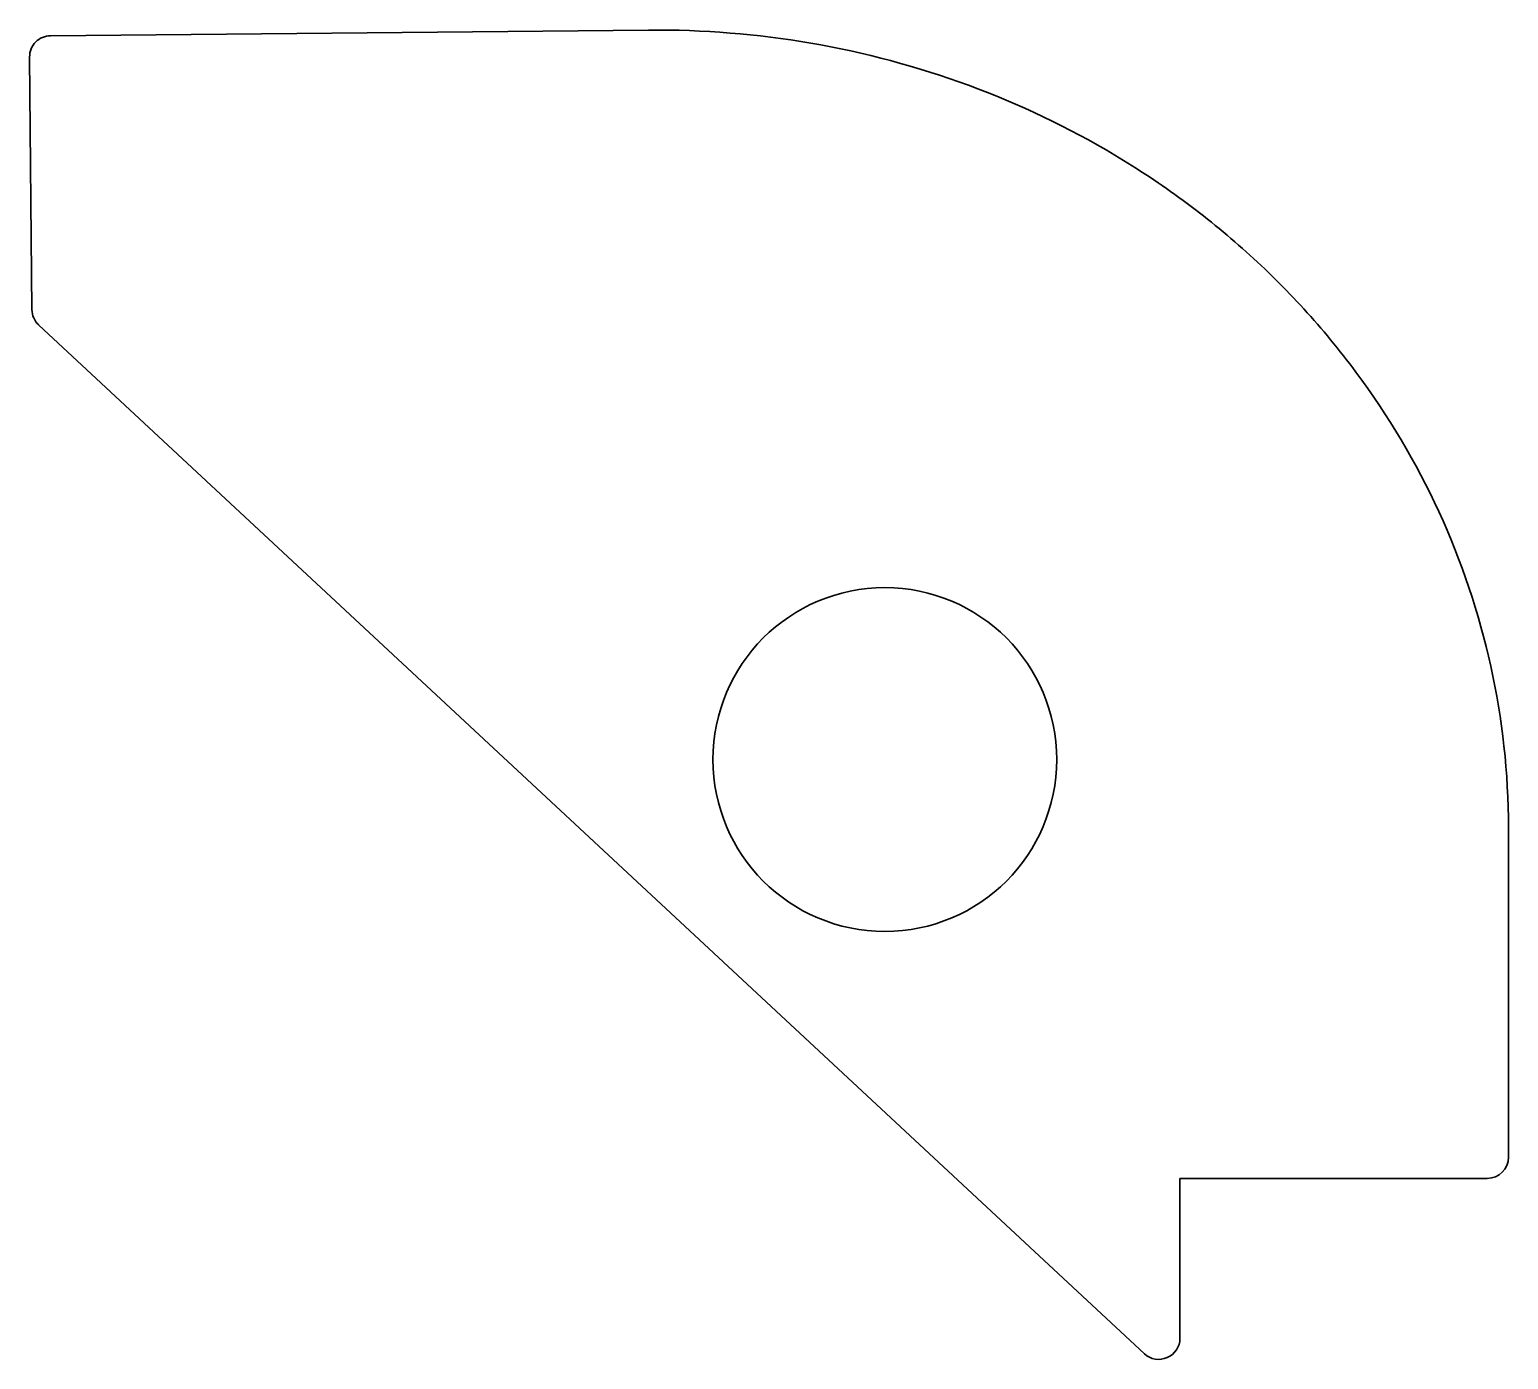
# Model space of a CAD drawing. Header units: millimetres. Extents: x 651 to 791, y -88 to 38.
import ezdxf

# ---------------------------------------------------------------- set-up
doc = ezdxf.new("R2010")
doc.units = ezdxf.units.MM
doc.layers.add('1', color=7, linetype='Continuous', true_color=0xffffff)

msp = doc.modelspace()

# ---------------------------------------------------------------- linework, layer by layer
at = {"layer": '1', "color": 252, "linetype": 'Continuous', "lineweight": 35}
for p, q in [((709.33, 37.65), (652.8, 37.12)), ((650.82, 35.1), (651.04, 11.22)), ((651.68, 9.77), (756.22, -87.49)), ((790.64, -68.91), (790.64, -37.75)), ((759.58, -70.91), (788.64, -70.91)), ((759.58, -86.02), (759.58, -70.91))]:
    msp.add_line(p, q, dxfattribs=at)
msp.add_circle((731.68, -31.31), 16.25, dxfattribs=at)
for centre, start, end in [((652.82, 35.12), 90.5371, 180.5371), ((653.04, 11.24), 180.5371, 227.0661), ((788.64, -68.91), 270, 0), ((757.58, -86.02), 227.0661, 0)]:
    msp.add_arc(centre, 2, start, end, dxfattribs=at)
msp.add_open_spline([(790.64, -37.75), (790.64, -32.57), (790.07, -27.48), (787.87, -17.49), (786.2, -12.53), (781.91, -3.22), (779.29, 1.18), (774.68, 7.39), (773.03, 9.39), (769.56, 13.19), (767.74, 14.99), (763.94, 18.4), (761.95, 20.02), (757.8, 23.07), (755.64, 24.51), (749.01, 28.47), (744.39, 30.66), (734.77, 34.2), (729.74, 35.55), (719.62, 37.28), (714.5, 37.7), (709.33, 37.65)], degree=3, knots=[0, 0, 0, 0, 0.125, 0.125, 0.25, 0.25, 0.375, 0.375, 0.4375, 0.4375, 0.5, 0.5, 0.5625, 0.5625, 0.625, 0.625, 0.75, 0.75, 0.875, 0.875, 1, 1, 1, 1], dxfattribs=at)

doc.saveas('drawing.dxf')
